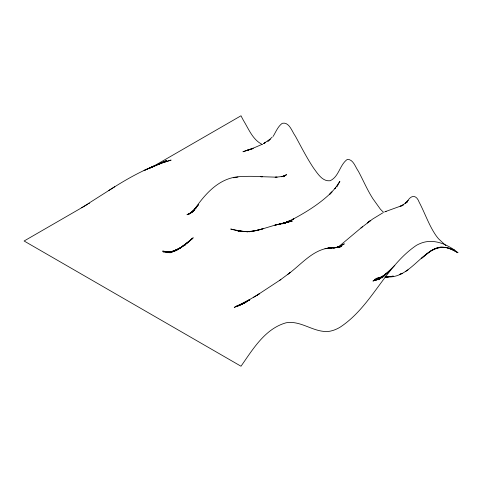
<?xml version="1.0" encoding="UTF-8"?>
<svg xmlns="http://www.w3.org/2000/svg" width="482" height="482" viewBox="0 0 482 482"><rect width="100%" height="100%" fill="white"/><g stroke="black" fill="none" stroke-linecap="round" stroke-linejoin="round"><path stroke-width="0.72" d="M336.876 186.926L339.876 181.322L334.833 188.751L335.593 187.763L329.339 194.68L331.965 191.926C320.524 203.229 306.727 211.887 292.598 219.4L293.839 218.786L284.814 223.021M273.149 136.388C275.867 131.875 277.849 126.537 282.211 123.326C289.272 121.578 292.02 131.67 295.382 136.147C301.256 146.914 306.781 157.903 313.601 168.116C317.602 173.46 322.307 181.648 330.074 180.756C338.967 176.858 339.659 164.79 347.299 159.397C353.306 159.084 355.391 167.248 358.367 171.237C362.368 178.665 365.748 186.413 369.911 193.752A68.119 39.331 60 0 0 372.839 198.626L380.298 209.055A21.696 12.526 60 0 0 383.702 212.375M406.694 202.789C409.881 195.71 415.858 193.258 419.244 202.344C424.925 213.11 428.775 224.847 435.62 234.987A28.131 16.243 60 0 0 438.638 238.891L445.832 245.579M387.094 276.849L389.655 276.499L385.654 277.054L393.354 276.138L386.841 276.915C414.586 279.12 426.064 236.09 454.538 250.2L445.844 247.429L440.59 247.2L435.65 248.411L430.872 250.863L421.214 258.611C425.648 254.749 430.065 250.532 435.65 248.411C443.229 245.037 451.333 248.899 457.9 252.713C447.549 244.175 432.914 237.783 419.756 243.717A39.626 22.877 -60 0 0 416.448 245.332C384.973 266.6 371.845 306.462 339.894 327.326A43.633 25.191 -60 0 1 333.285 330.345L331.007 330.983A40.898 23.612 -60 0 1 327.615 331.502C313.113 332.182 300.828 320.235 286.127 322.783C265.004 328.652 252.851 349.348 241 366.224L24.1 241L87.802 204.223M272.258 137.002L267.872 141.322L270.197 139.171L263.57 143.552L265.709 142.431L264.154 143.244M408.224 200.379L405.452 203.29L407.362 201.566L401.645 205.941L403.609 204.627L400.138 206.362L401.151 205.898L385.486 211.568M394.818 265.335L381.828 277.975L390.251 270.197L379.159 279.283L386.196 273.788M189.36 241.374L193.222 237.759L181.557 247.145L170.459 252.779C177.177 250.019 183.461 246.296 188.944 241.524L179.328 248.561L187.685 242.542L192.649 238.313L191.372 239.421M184.546 245.669L185.468 244.88M187.685 242.542C181.672 247.7 174.58 251.984 166.513 252.562L174.159 250.953L177.665 249.7L172.827 251.387L168.67 252.062L172.158 251.562L167.989 252.062L163.115 251.827L167.989 252.062L175.014 250.995L170.845 251.791M283.512 176.701L286.615 174.617L283.494 176.231L285.796 175.261L284.043 175.99M361.38 227.643L337.557 247.628M362.639 226.618L361.012 227.944L372.544 219.111L382.702 212.911M287.778 274.385L290.176 272.511L288.718 273.68C301.865 263.913 313.366 249.043 330.851 247.808L325.404 248.567L335.725 247.549L330.049 247.826L324.995 248.706L335.339 247.465L329.284 248.073L334.96 247.441M289.248 273.276L279.62 280.397M368.899 221.744L367.296 222.955L370.128 220.834M368.531 222.015L369.513 221.286M387.956 272.414L377.858 279.825L385.1 274.77L375.333 280.645L383.533 275.927L372.954 281.072L381.461 277.114L374.568 279.415L381.599 277.246M370.369 220.66L370.736 220.395L369.76 221.105M280.892 279.524L257.129 295.159L243.518 303.094L238.036 305.937L249.845 299.569L236.234 306.673L249.519 300.039L234.246 307.402L247.194 301.509M283.277 176.78L285.615 175.201L283.699 176.49M405.567 271.487L408.055 269.848M108.83 190.468C123.506 181.118 138.581 172.207 154.794 165.76L144.07 170.508L152.655 166.603M114.782 186.715L81.699 207.742M337.834 247.441L344.317 243.832L337.774 247.387M257.129 295.159L259.274 293.857L253.502 297.346M88.664 203.723L89.532 203.223M151.589 167.399L241 115.776A112.957 65.215 60 0 0 243.464 120.488C248.808 129.134 252.851 140.196 262.696 144.636M191.282 212.622L188.088 214.472L193.625 211.002L189.191 213.972L194.674 209.911L190.282 213.285L196.18 207.838L192.402 211.52L198.65 204.561L194.415 209.501C205.694 193.065 220.473 176.436 242.205 176.587C248.929 176.093 255.671 176.364 262.389 176.755L260.292 176.641L261.636 176.707M337.617 247.555L340.159 246.236L337.514 247.441M191.318 212.52L186.98 214.737L191.487 212.526M261.533 144.594L254.568 147.613L242.946 151.758L253.207 148.492L247.368 150.251L250.068 149.438M384.588 211.984L386.16 211.267M246.549 301.804L238.235 305.672L245.278 302.63M153.77 166.133L166.603 160.506L157.65 164.38L170.99 160.102L157.65 164.38M337.466 247.513L340.714 246.091L337.34 247.387M289.387 221.003L283.549 223.546L291.435 220.274L283.199 223.407M245.248 302.642L237.174 306.088L244.229 303.154M174.159 250.953L178.973 248.905L169.164 252.767L180.274 248.043L175.472 250.435L167.85 252.701L175.647 250.598L172.827 251.387M191.752 212.309L190.408 212.869L192.276 212.158M244.193 303.16L236.06 306.468L243.115 303.63M381.527 277.078L379.491 277.903L381.461 277.114M285.26 175.484L281.783 176.569L275.144 177.249L277.066 177.195L261.045 176.677M285.657 222.612L292.14 220.087M281.825 223.949L287.103 222.069M283.229 223.401L290.797 221.202L279.126 224.196L292.267 221.124L285.001 222.69M337.298 247.477L341.871 245.971L337.195 247.35M381.804 277.156L378.551 278.138L380.599 277.656M282.988 176.273L281.181 176.749L283.627 176.195M174.731 251.261L173.478 251.598L174.689 251.321M286.495 222.371L274.879 225.166L260.208 229.607L255.791 230.691L263.064 228.739L254.43 230.944L249.104 231.758L258.063 230.245L247.832 231.728L251.755 231.408L246.579 231.679L240.53 231.288L250.447 231.577L244.097 231.523L238.144 230.764L247.869 231.794L241.627 231.282L230.733 229.046L237.005 230.661M333.912 248.019L340.81 246.633L333.164 247.923L338.84 247.025L333.863 247.621L340.087 247.23M333.827 248.037L340.485 246.621L337.834 247.152M380.437 277.59L376.761 278.289L380.28 277.668M234.734 177.587L233.68 177.75L237.951 177.081M171.49 251.712L165.29 251.815L170.303 251.996M386.841 276.915L388.227 276.861L384.919 276.933M380.497 277.198L381.786 277.18M169.194 251.978L162.639 251.11L169.622 251.984M167.965 251.966L169.158 252.002M238.903 231.089L237.608 230.818L238.897 231.113M457.9 252.713L452.02 249.562M450.025 248.387L451.507 249.272M153.149 166.477L148.751 168.61L161.801 163.03L153.149 166.477M402.084 273.384L399.524 274.493L402.084 273.384M290.742 220.491L284.892 222.949L290.742 220.491M276.349 224.799L274.879 225.166L287.965 222.238L276.349 224.799"/></g></svg>
